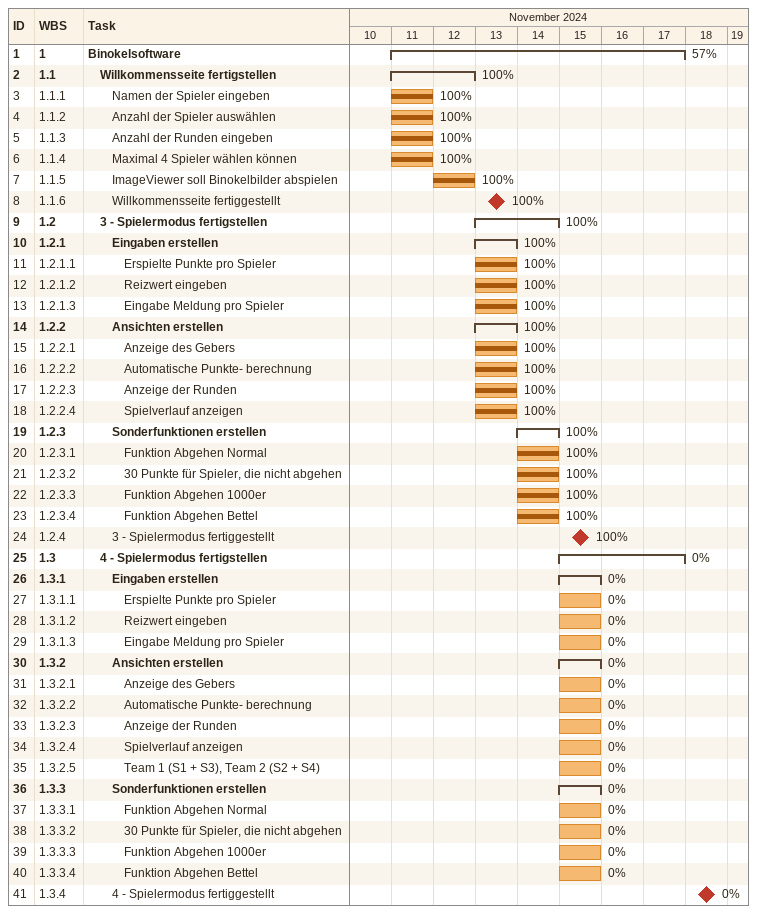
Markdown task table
| ID | WBS | Task | Start | Finish | % complete |
|---|---|---|---|---|---|
| 1 | 1 | **Binokelsoftware** | 2024-11-11 | 2024-11-17 | 57 |
| 2 | 1.1 | **Willkommensseite fertigstellen** | 2024-11-11 | 2024-11-12 | 100 |
| 3 | 1.1.1 | Namen der Spieler eingeben | 2024-11-11 | 2024-11-11 | 100 |
| 4 | 1.1.2 | Anzahl der Spieler auswählen | 2024-11-11 | 2024-11-11 | 100 |
| 5 | 1.1.3 | Anzahl der Runden eingeben | 2024-11-11 | 2024-11-11 | 100 |
| 6 | 1.1.4 | Maximal 4 Spieler wählen können | 2024-11-11 | 2024-11-11 | 100 |
| 7 | 1.1.5 | ImageViewer soll Binokelbilder abspielen | 2024-11-12 | 2024-11-12 | 100 |
| 8 | 1.1.6 | Willkommensseite fertiggestellt (milestone) | 2024-11-13 | 2024-11-13 | 100 |
| 9 | 1.2 | **3 - Spielermodus fertigstellen** | 2024-11-13 | 2024-11-14 | 100 |
| 10 | 1.2.1 | **Eingaben erstellen** | 2024-11-13 | 2024-11-13 | 100 |
| 11 | 1.2.1.1 | Erspielte Punkte pro Spieler | 2024-11-13 | 2024-11-13 | 100 |
| 12 | 1.2.1.2 | Reizwert eingeben | 2024-11-13 | 2024-11-13 | 100 |
| 13 | 1.2.1.3 | Eingabe Meldung pro Spieler | 2024-11-13 | 2024-11-13 | 100 |
| 14 | 1.2.2 | **Ansichten erstellen** | 2024-11-13 | 2024-11-13 | 100 |
| 15 | 1.2.2.1 | Anzeige des Gebers | 2024-11-13 | 2024-11-13 | 100 |
| 16 | 1.2.2.2 | Automatische Punkte- berechnung | 2024-11-13 | 2024-11-13 | 100 |
| 17 | 1.2.2.3 | Anzeige der Runden | 2024-11-13 | 2024-11-13 | 100 |
| 18 | 1.2.2.4 | Spielverlauf anzeigen | 2024-11-13 | 2024-11-13 | 100 |
| 19 | 1.2.3 | **Sonderfunktionen erstellen** | 2024-11-14 | 2024-11-14 | 100 |
| 20 | 1.2.3.1 | Funktion Abgehen Normal | 2024-11-14 | 2024-11-14 | 100 |
| 21 | 1.2.3.2 | 30 Punkte für Spieler, die nicht abgehen | 2024-11-14 | 2024-11-14 | 100 |
| 22 | 1.2.3.3 | Funktion Abgehen 1000er | 2024-11-14 | 2024-11-14 | 100 |
| 23 | 1.2.3.4 | Funktion Abgehen Bettel | 2024-11-14 | 2024-11-14 | 100 |
| 24 | 1.2.4 | 3 - Spielermodus fertiggestellt (milestone) | 2024-11-15 | 2024-11-15 | 100 |
| 25 | 1.3 | **4 - Spielermodus fertigstellen** | 2024-11-15 | 2024-11-17 | 0 |
| 26 | 1.3.1 | **Eingaben erstellen** | 2024-11-15 | 2024-11-15 | 0 |
| 27 | 1.3.1.1 | Erspielte Punkte pro Spieler | 2024-11-15 | 2024-11-15 | 0 |
| 28 | 1.3.1.2 | Reizwert eingeben | 2024-11-15 | 2024-11-15 | 0 |
| 29 | 1.3.1.3 | Eingabe Meldung pro Spieler | 2024-11-15 | 2024-11-15 | 0 |
| 30 | 1.3.2 | **Ansichten erstellen** | 2024-11-15 | 2024-11-15 | 0 |
| 31 | 1.3.2.1 | Anzeige des Gebers | 2024-11-15 | 2024-11-15 | 0 |
| 32 | 1.3.2.2 | Automatische Punkte- berechnung | 2024-11-15 | 2024-11-15 | 0 |
| 33 | 1.3.2.3 | Anzeige der Runden | 2024-11-15 | 2024-11-15 | 0 |
| 34 | 1.3.2.4 | Spielverlauf anzeigen | 2024-11-15 | 2024-11-15 | 0 |
| 35 | 1.3.2.5 | Team 1 (S1 + S3), Team 2 (S2 + S4) | 2024-11-15 | 2024-11-15 | 0 |
| 36 | 1.3.3 | **Sonderfunktionen erstellen** | 2024-11-15 | 2024-11-15 | 0 |
| 37 | 1.3.3.1 | Funktion Abgehen Normal | 2024-11-15 | 2024-11-15 | 0 |
| 38 | 1.3.3.2 | 30 Punkte für Spieler, die nicht abgehen | 2024-11-15 | 2024-11-15 | 0 |
| 39 | 1.3.3.3 | Funktion Abgehen 1000er | 2024-11-15 | 2024-11-15 | 0 |
| 40 | 1.3.3.4 | Funktion Abgehen Bettel | 2024-11-15 | 2024-11-15 | 0 |
| 41 | 1.3.4 | 4 - Spielermodus fertiggestellt (milestone) | 2024-11-18 | 2024-11-18 | 0 |
